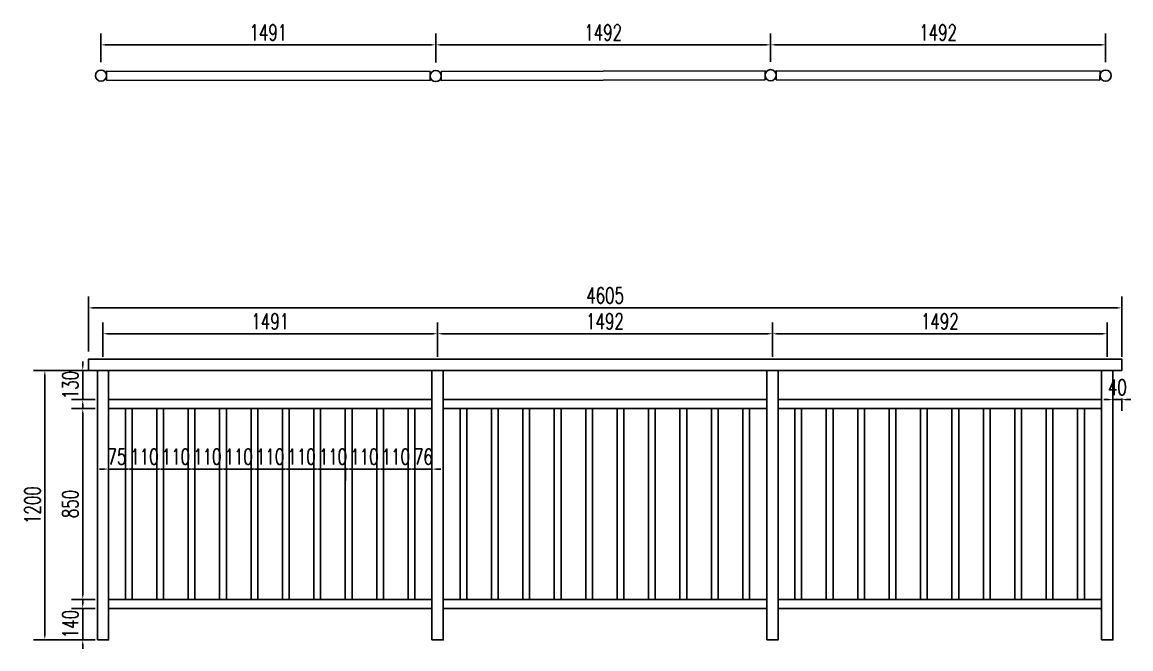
# Model space of a CAD drawing. Header units: millimetres. Extents: x -2430464 to 225692, y -180 to 1805330.
# Drawn here: x -1453064 to -1448124, y 608733 to 611525 of the extents above; entities that cross this region are included whole.
import ezdxf

# ---------------------------------------------------------------- set-up
doc = ezdxf.new("R2010")
doc.units = ezdxf.units.MM
doc.header["$LTSCALE"] = 1000
doc.layers.get('0').update_dxf_attribs({"linetype": 'CONTINUOUS'})
doc.layers.get('DEFPOINTS').update_dxf_attribs({"linetype": 'CONTINUOUS'})
for name, color, linetype in [('W-PLASTIC_RAILINGS塑木栏杆', 6, 'CONTINUOUS'), ('W-WOOD_FLOOR木地板', 30, 'CONTINUOUS'), ('景-通用-文字', 7, 'CONTINUOUS')]:
    doc.layers.add(name, color=color, linetype=linetype)
doc.styles.add('STANDARD_T3', font='simplex.shx', dxfattribs={"width": 0.7, "bigfont": 'gbcbig.shx'})
doc.dimstyles.new('W&&20', dxfattribs={"dimtxt": 70, "dimasz": 20, "dimexe": 50, "dimexo": 60, "dimgap": 20, "dimtad": 1, "dimdec": 0, "dimzin": 0, "dimdsep": 46, "dimtxsty": 'STANDARD_T3', "dimcen": 0.09, "dimclrd": 1, "dimclre": 1, "dimclrt": 7, "dimazin": 2, "dimtfac": 1, "dimtdec": 0, "dimtix": 1, "dimtmove": 2, "dimatfit": 3, "dimfxl": 0, "dimtolj": 1, "dimtzin": 0, "dimarcsym": 0})

# ---------------------------------------------------------------- blocks, each defined once
blk = doc.blocks.new('*D1556')
at = {"layer": 'DEFPOINTS', "color": 0, "transparency": 16777216}
for p in [(-1452768.9, 609973.4), (-1452962.9, 608773.4), (-1452728.9, 608773.4)]:
    blk.add_point(p, dxfattribs=at)
at = {"layer": 'W-WOOD_FLOOR木地板', "color": 1, "lineweight": -2, "transparency": 16777216}
for p, q in [((-1452828.9, 609973.4), (-1453012.9, 609973.4)), ((-1452962.9, 609953.4), (-1452962.9, 608793.4)), ((-1452788.9, 608773.4), (-1453012.9, 608773.4))]:
    blk.add_line(p, q, dxfattribs=at)
at = {"layer": 'W-WOOD_FLOOR木地板', "color": 1, "transparency": 16777216}
for points in [[(-1452966.3, 609953.4), (-1452959.6, 609953.4), (-1452962.9, 609973.4)], [(-1452966.3, 608793.4), (-1452959.6, 608793.4), (-1452962.9, 608773.4)]]:
    blk.add_solid(points, dxfattribs=at)
at = {"layer": 'W-WOOD_FLOOR木地板', "color": 7, "transparency": 16777216, "insert": (-1453017.9, 609373.4), "char_height": 70, "attachment_point": 5, "rotation": 90, "style": 'STANDARD_T3'}
blk.add_mtext('\\A1;1200', dxfattribs=at)
blk = doc.blocks.new('*D1543')
at = {"layer": 'DEFPOINTS', "color": 0, "transparency": 16777216}
for p in [(-1452678.9, 609803.4), (-1452793.9, 608953.4), (-1452678.9, 608953.4)]:
    blk.add_point(p, dxfattribs=at)
at = {"layer": 'W-WOOD_FLOOR木地板', "color": 1, "lineweight": -2, "transparency": 16777216}
for p, q in [((-1452738.9, 609803.4), (-1452843.9, 609803.4)), ((-1452793.9, 609783.4), (-1452793.9, 608973.4)), ((-1452738.9, 608953.4), (-1452843.9, 608953.4))]:
    blk.add_line(p, q, dxfattribs=at)
at = {"layer": 'W-WOOD_FLOOR木地板', "color": 1, "transparency": 16777216}
for points in [[(-1452797.3, 609783.4), (-1452790.6, 609783.4), (-1452793.9, 609803.4)], [(-1452797.3, 608973.4), (-1452790.6, 608973.4), (-1452793.9, 608953.4)]]:
    blk.add_solid(points, dxfattribs=at)
at = {"layer": 'W-WOOD_FLOOR木地板', "color": 7, "transparency": 16777216, "insert": (-1452848.9, 609378.4), "char_height": 70, "attachment_point": 5, "rotation": 90, "style": 'STANDARD_T3'}
blk.add_mtext('\\A1;850', dxfattribs=at)
blk = doc.blocks.new('*D1544')
at = {"layer": 'DEFPOINTS', "color": 0, "transparency": 16777216}
for p in [(-1452793.9, 609973.4), (-1452678.9, 609973.4), (-1452678.9, 609843.4)]:
    blk.add_point(p, dxfattribs=at)
at = {"layer": 'W-WOOD_FLOOR木地板', "color": 1, "lineweight": -2, "transparency": 16777216}
for p, q in [((-1452793.9, 609993.4), (-1452793.9, 610013.4)), ((-1452738.9, 609973.4), (-1452843.9, 609973.4)), ((-1452793.9, 609843.4), (-1452793.9, 609973.4)), ((-1452738.9, 609843.4), (-1452843.9, 609843.4)), ((-1452793.9, 609823.4), (-1452793.9, 609803.4))]:
    blk.add_line(p, q, dxfattribs=at)
at = {"layer": 'W-WOOD_FLOOR木地板', "color": 1, "transparency": 16777216}
for points in [[(-1452797.3, 609993.4), (-1452790.6, 609993.4), (-1452793.9, 609973.4)], [(-1452797.3, 609823.4), (-1452790.6, 609823.4), (-1452793.9, 609843.4)]]:
    blk.add_solid(points, dxfattribs=at)
at = {"layer": 'W-WOOD_FLOOR木地板', "color": 7, "transparency": 16777216, "insert": (-1452848.9, 609908.4), "char_height": 70, "attachment_point": 5, "rotation": 90, "style": 'STANDARD_T3'}
blk.add_mtext('\\A1;130', dxfattribs=at)
blk = doc.blocks.new('*D1557')
at = {"layer": 'DEFPOINTS', "color": 0, "transparency": 16777216}
for p in [(-1452678.9, 608913.4), (-1452793.9, 608773.4), (-1452678.9, 608773.4)]:
    blk.add_point(p, dxfattribs=at)
at = {"layer": 'W-WOOD_FLOOR木地板', "color": 1, "lineweight": -2, "transparency": 16777216}
for p, q in [((-1452793.9, 608933.4), (-1452793.9, 608953.4)), ((-1452738.9, 608913.4), (-1452843.9, 608913.4)), ((-1452793.9, 608913.4), (-1452793.9, 608773.4)), ((-1452738.9, 608773.4), (-1452843.9, 608773.4)), ((-1452793.9, 608753.4), (-1452793.9, 608733.4))]:
    blk.add_line(p, q, dxfattribs=at)
at = {"layer": 'W-WOOD_FLOOR木地板', "color": 1, "transparency": 16777216}
for points in [[(-1452797.2, 608933.4), (-1452790.5, 608933.4), (-1452793.9, 608913.4)], [(-1452797.2, 608753.4), (-1452790.5, 608753.4), (-1452793.9, 608773.4)]]:
    blk.add_solid(points, dxfattribs=at)
at = {"layer": 'W-WOOD_FLOOR木地板', "color": 7, "transparency": 16777216, "insert": (-1452848.9, 608843.4), "char_height": 70, "attachment_point": 5, "rotation": 90, "style": 'STANDARD_T3'}
blk.add_mtext('\\A1;140', dxfattribs=at)
blk = doc.blocks.new('*D1558')
at = {"layer": 'DEFPOINTS', "color": 0, "transparency": 16777216}
for p in [(-1451212.9, 610136.9), (-1452703.9, 609973.4), (-1451212.9, 609973.4)]:
    blk.add_point(p, dxfattribs=at)
at = {"layer": 'W-WOOD_FLOOR木地板', "color": 1, "lineweight": -2, "transparency": 16777216}
for p, q in [((-1452703.9, 610033.4), (-1452703.9, 610186.9)), ((-1451212.9, 610033.4), (-1451212.9, 610186.9)), ((-1452683.9, 610136.9), (-1451232.9, 610136.9))]:
    blk.add_line(p, q, dxfattribs=at)
at = {"layer": 'W-WOOD_FLOOR木地板', "color": 1, "transparency": 16777216}
for points in [[(-1452683.9, 610140.2), (-1452683.9, 610133.6), (-1452703.9, 610136.9)], [(-1451232.9, 610140.2), (-1451232.9, 610133.6), (-1451212.9, 610136.9)]]:
    blk.add_solid(points, dxfattribs=at)
at = {"layer": 'W-WOOD_FLOOR木地板', "color": 7, "transparency": 16777216, "insert": (-1451958.4, 610191.9), "char_height": 70, "attachment_point": 5, "style": 'STANDARD_T3'}
blk.add_mtext('\\A1;1491', dxfattribs=at)
blk = doc.blocks.new('*D1559')
at = {"layer": 'DEFPOINTS', "color": 0, "transparency": 16777216}
for p in [(-1449720.9, 610136.9), (-1451212.9, 609973.4), (-1449720.9, 609973.4)]:
    blk.add_point(p, dxfattribs=at)
at = {"layer": 'W-WOOD_FLOOR木地板', "color": 1, "lineweight": -2, "transparency": 16777216}
for p, q in [((-1451212.9, 610033.4), (-1451212.9, 610186.9)), ((-1449720.9, 610033.4), (-1449720.9, 610186.9)), ((-1451192.9, 610136.9), (-1449740.9, 610136.9))]:
    blk.add_line(p, q, dxfattribs=at)
at = {"layer": 'W-WOOD_FLOOR木地板', "color": 1, "transparency": 16777216}
for points in [[(-1451192.9, 610140.2), (-1451192.9, 610133.6), (-1451212.9, 610136.9)], [(-1449740.9, 610140.2), (-1449740.9, 610133.6), (-1449720.9, 610136.9)]]:
    blk.add_solid(points, dxfattribs=at)
at = {"layer": 'W-WOOD_FLOOR木地板', "color": 7, "transparency": 16777216, "insert": (-1450466.9, 610191.9), "char_height": 70, "attachment_point": 5, "style": 'STANDARD_T3'}
blk.add_mtext('\\A1;1492', dxfattribs=at)
blk = doc.blocks.new('*D1560')
at = {"layer": 'DEFPOINTS', "color": 0, "transparency": 16777216}
for p in [(-1448228.9, 610136.9), (-1449720.9, 609973.4), (-1448228.9, 609973.4)]:
    blk.add_point(p, dxfattribs=at)
at = {"layer": 'W-WOOD_FLOOR木地板', "color": 1, "lineweight": -2, "transparency": 16777216}
for p, q in [((-1449720.9, 610033.4), (-1449720.9, 610186.9)), ((-1448228.9, 610033.4), (-1448228.9, 610186.9)), ((-1449700.9, 610136.9), (-1448248.9, 610136.9))]:
    blk.add_line(p, q, dxfattribs=at)
at = {"layer": 'W-WOOD_FLOOR木地板', "color": 1, "transparency": 16777216}
for points in [[(-1449700.9, 610140.2), (-1449700.9, 610133.6), (-1449720.9, 610136.9)], [(-1448248.9, 610140.2), (-1448248.9, 610133.6), (-1448228.9, 610136.9)]]:
    blk.add_solid(points, dxfattribs=at)
at = {"layer": 'W-WOOD_FLOOR木地板', "color": 7, "transparency": 16777216, "insert": (-1448974.9, 610191.9), "char_height": 70, "attachment_point": 5, "style": 'STANDARD_T3'}
blk.add_mtext('\\A1;1492', dxfattribs=at)
blk = doc.blocks.new('*U1539')
at = {"layer": 'W-PLASTIC_RAILINGS塑木栏杆'}
blk.add_lwpolyline([(-15, -420), (15, -420), (15, 430), (-15, 430)], close=True, dxfattribs=at)
blk = doc.blocks.new('*U1540')
at = {"layer": 'W-PLASTIC_RAILINGS塑木栏杆', "color": 0, "linetype": 'ByBlock', "lineweight": -2, "transparency": 16777216}
for p in [(0, 0), (140, 0), (280, 0), (420, 0), (560, 0), (700, 0), (840, 0), (980, 0), (1120, 0), (1260, 0)]:
    blk.add_blockref('*U1539', p, dxfattribs=at)
blk = doc.blocks.new('*D1545')
at = {"layer": 'DEFPOINTS', "color": 0, "transparency": 16777216}
for p in [(-1452678.9, 609610.9), (-1452603.9, 609610.9), (-1452603.9, 609533.9)]:
    blk.add_point(p, dxfattribs=at)
at = {"layer": 'W-WOOD_FLOOR木地板', "color": 1, "lineweight": -2, "transparency": 16777216}
for p, q in [((-1452678.9, 609550.9), (-1452678.9, 609483.9)), ((-1452603.9, 609550.9), (-1452603.9, 609483.9)), ((-1452698.9, 609533.9), (-1452718.9, 609533.9)), ((-1452678.9, 609533.9), (-1452603.9, 609533.9)), ((-1452583.9, 609533.9), (-1452563.9, 609533.9))]:
    blk.add_line(p, q, dxfattribs=at)
at = {"layer": 'W-WOOD_FLOOR木地板', "color": 1, "transparency": 16777216}
for points in [[(-1452698.9, 609537.2), (-1452698.9, 609530.6), (-1452678.9, 609533.9)], [(-1452583.9, 609537.2), (-1452583.9, 609530.6), (-1452603.9, 609533.9)]]:
    blk.add_solid(points, dxfattribs=at)
at = {"layer": 'W-WOOD_FLOOR木地板', "color": 7, "transparency": 16777216, "insert": (-1452641.4, 609588.9), "char_height": 70, "attachment_point": 5, "style": 'STANDARD_T3'}
blk.add_mtext('\\A1;75', dxfattribs=at)
blk = doc.blocks.new('*D1546')
at = {"layer": 'DEFPOINTS', "color": 0, "transparency": 16777216}
for p in [(-1451733.9, 609657.8), (-1451623.9, 609657.8), (-1451623.9, 609533.9)]:
    blk.add_point(p, dxfattribs=at)
at = {"layer": '景-通用-文字', "color": 1, "lineweight": -2, "transparency": 16777216}
for p, q in [((-1451733.9, 609538.9), (-1451733.9, 609483.9)), ((-1451623.9, 609538.9), (-1451623.9, 609483.9)), ((-1451753.9, 609533.9), (-1451773.9, 609533.9)), ((-1451733.9, 609533.9), (-1451623.9, 609533.9)), ((-1451603.9, 609533.9), (-1451583.9, 609533.9))]:
    blk.add_line(p, q, dxfattribs=at)
at = {"layer": '景-通用-文字', "color": 1, "transparency": 16777216}
for points in [[(-1451753.9, 609537.2), (-1451753.9, 609530.6), (-1451733.9, 609533.9)], [(-1451603.9, 609537.2), (-1451603.9, 609530.6), (-1451623.9, 609533.9)]]:
    blk.add_solid(points, dxfattribs=at)
at = {"layer": '景-通用-文字', "color": 7, "transparency": 16777216, "insert": (-1451678.9, 609588.9), "char_height": 70, "attachment_point": 5, "style": 'STANDARD_T3'}
blk.add_mtext('\\A1;110', dxfattribs=at)
blk = doc.blocks.new('*D1547')
at = {"layer": 'DEFPOINTS', "color": 0, "transparency": 16777216}
for p in [(-1451453.9, 609657.8), (-1451343.9, 609657.8), (-1451343.9, 609533.9)]:
    blk.add_point(p, dxfattribs=at)
at = {"layer": '景-通用-文字', "color": 1, "lineweight": -2, "transparency": 16777216}
for p, q in [((-1451453.9, 609538.9), (-1451453.9, 609483.9)), ((-1451343.9, 609538.9), (-1451343.9, 609483.9)), ((-1451473.9, 609533.9), (-1451493.9, 609533.9)), ((-1451453.9, 609533.9), (-1451343.9, 609533.9)), ((-1451323.9, 609533.9), (-1451303.9, 609533.9))]:
    blk.add_line(p, q, dxfattribs=at)
at = {"layer": '景-通用-文字', "color": 1, "transparency": 16777216}
for points in [[(-1451473.9, 609537.2), (-1451473.9, 609530.6), (-1451453.9, 609533.9)], [(-1451323.9, 609537.2), (-1451323.9, 609530.6), (-1451343.9, 609533.9)]]:
    blk.add_solid(points, dxfattribs=at)
at = {"layer": '景-通用-文字', "color": 7, "transparency": 16777216, "insert": (-1451398.9, 609588.9), "char_height": 70, "attachment_point": 5, "style": 'STANDARD_T3'}
blk.add_mtext('\\A1;110', dxfattribs=at)
blk = doc.blocks.new('*D1548')
at = {"layer": 'DEFPOINTS', "color": 0, "transparency": 16777216}
for p in [(-1451313.9, 609657.8), (-1451237.9, 609657.8), (-1451237.9, 609533.9)]:
    blk.add_point(p, dxfattribs=at)
at = {"layer": '景-通用-文字', "color": 1, "lineweight": -2, "transparency": 16777216}
for p, q in [((-1451313.9, 609538.9), (-1451313.9, 609483.9)), ((-1451237.9, 609538.9), (-1451237.9, 609483.9)), ((-1451333.9, 609533.9), (-1451353.9, 609533.9)), ((-1451313.9, 609533.9), (-1451237.9, 609533.9)), ((-1451217.9, 609533.9), (-1451197.9, 609533.9))]:
    blk.add_line(p, q, dxfattribs=at)
at = {"layer": '景-通用-文字', "color": 1, "transparency": 16777216}
for points in [[(-1451333.9, 609537.2), (-1451333.9, 609530.6), (-1451313.9, 609533.9)], [(-1451217.9, 609537.2), (-1451217.9, 609530.6), (-1451237.9, 609533.9)]]:
    blk.add_solid(points, dxfattribs=at)
at = {"layer": '景-通用-文字', "color": 7, "transparency": 16777216, "insert": (-1451275.9, 609588.9), "char_height": 70, "attachment_point": 5, "style": 'STANDARD_T3'}
blk.add_mtext('\\A1;76', dxfattribs=at)
blk = doc.blocks.new('*D1549')
at = {"layer": 'DEFPOINTS', "color": 0, "transparency": 16777216}
for p in [(-1451593.9, 609657.8), (-1451483.9, 609657.8), (-1451483.9, 609533.9)]:
    blk.add_point(p, dxfattribs=at)
at = {"layer": '景-通用-文字', "color": 1, "lineweight": -2, "transparency": 16777216}
for p, q in [((-1451593.9, 609538.9), (-1451593.9, 609483.9)), ((-1451483.9, 609538.9), (-1451483.9, 609483.9)), ((-1451613.9, 609533.9), (-1451633.9, 609533.9)), ((-1451593.9, 609533.9), (-1451483.9, 609533.9)), ((-1451463.9, 609533.9), (-1451443.9, 609533.9))]:
    blk.add_line(p, q, dxfattribs=at)
at = {"layer": '景-通用-文字', "color": 1, "transparency": 16777216}
for points in [[(-1451613.9, 609537.2), (-1451613.9, 609530.6), (-1451593.9, 609533.9)], [(-1451463.9, 609537.2), (-1451463.9, 609530.6), (-1451483.9, 609533.9)]]:
    blk.add_solid(points, dxfattribs=at)
at = {"layer": '景-通用-文字', "color": 7, "transparency": 16777216, "insert": (-1451538.9, 609588.9), "char_height": 70, "attachment_point": 5, "style": 'STANDARD_T3'}
blk.add_mtext('\\A1;110', dxfattribs=at)
blk = doc.blocks.new('*D1550')
at = {"layer": 'DEFPOINTS', "color": 0, "transparency": 16777216}
for p in [(-1451873.9, 609657.8), (-1451763.9, 609657.8), (-1451763.9, 609533.9)]:
    blk.add_point(p, dxfattribs=at)
at = {"layer": '景-通用-文字', "color": 1, "lineweight": -2, "transparency": 16777216}
for p, q in [((-1451873.9, 609538.9), (-1451873.9, 609483.9)), ((-1451763.9, 609538.9), (-1451763.9, 609483.9)), ((-1451893.9, 609533.9), (-1451913.9, 609533.9)), ((-1451873.9, 609533.9), (-1451763.9, 609533.9)), ((-1451743.9, 609533.9), (-1451723.9, 609533.9))]:
    blk.add_line(p, q, dxfattribs=at)
at = {"layer": '景-通用-文字', "color": 1, "transparency": 16777216}
for points in [[(-1451893.9, 609537.2), (-1451893.9, 609530.6), (-1451873.9, 609533.9)], [(-1451743.9, 609537.2), (-1451743.9, 609530.6), (-1451763.9, 609533.9)]]:
    blk.add_solid(points, dxfattribs=at)
at = {"layer": '景-通用-文字', "color": 7, "transparency": 16777216, "insert": (-1451818.9, 609588.9), "char_height": 70, "attachment_point": 5, "style": 'STANDARD_T3'}
blk.add_mtext('\\A1;110', dxfattribs=at)
blk = doc.blocks.new('*D1551')
at = {"layer": 'DEFPOINTS', "color": 0, "transparency": 16777216}
for p in [(-1452013.9, 609657.8), (-1451903.9, 609657.8), (-1451903.9, 609533.9)]:
    blk.add_point(p, dxfattribs=at)
at = {"layer": '景-通用-文字', "color": 1, "lineweight": -2, "transparency": 16777216}
for p, q in [((-1452013.9, 609538.9), (-1452013.9, 609483.9)), ((-1451903.9, 609538.9), (-1451903.9, 609483.9)), ((-1452033.9, 609533.9), (-1452053.9, 609533.9)), ((-1452013.9, 609533.9), (-1451903.9, 609533.9)), ((-1451883.9, 609533.9), (-1451863.9, 609533.9))]:
    blk.add_line(p, q, dxfattribs=at)
at = {"layer": '景-通用-文字', "color": 1, "transparency": 16777216}
for points in [[(-1452033.9, 609537.2), (-1452033.9, 609530.6), (-1452013.9, 609533.9)], [(-1451883.9, 609537.2), (-1451883.9, 609530.6), (-1451903.9, 609533.9)]]:
    blk.add_solid(points, dxfattribs=at)
at = {"layer": '景-通用-文字', "color": 7, "transparency": 16777216, "insert": (-1451958.9, 609588.9), "char_height": 70, "attachment_point": 5, "style": 'STANDARD_T3'}
blk.add_mtext('\\A1;110', dxfattribs=at)
blk = doc.blocks.new('*D1552')
at = {"layer": 'DEFPOINTS', "color": 0, "transparency": 16777216}
for p in [(-1452153.9, 609657.8), (-1452043.9, 609657.8), (-1452043.9, 609533.9)]:
    blk.add_point(p, dxfattribs=at)
at = {"layer": '景-通用-文字', "color": 1, "lineweight": -2, "transparency": 16777216}
for p, q in [((-1452153.9, 609538.9), (-1452153.9, 609483.9)), ((-1452043.9, 609538.9), (-1452043.9, 609483.9)), ((-1452173.9, 609533.9), (-1452193.9, 609533.9)), ((-1452153.9, 609533.9), (-1452043.9, 609533.9)), ((-1452023.9, 609533.9), (-1452003.9, 609533.9))]:
    blk.add_line(p, q, dxfattribs=at)
at = {"layer": '景-通用-文字', "color": 1, "transparency": 16777216}
for points in [[(-1452173.9, 609537.2), (-1452173.9, 609530.6), (-1452153.9, 609533.9)], [(-1452023.9, 609537.2), (-1452023.9, 609530.6), (-1452043.9, 609533.9)]]:
    blk.add_solid(points, dxfattribs=at)
at = {"layer": '景-通用-文字', "color": 7, "transparency": 16777216, "insert": (-1452098.9, 609588.9), "char_height": 70, "attachment_point": 5, "style": 'STANDARD_T3'}
blk.add_mtext('\\A1;110', dxfattribs=at)
blk = doc.blocks.new('*D1553')
at = {"layer": 'DEFPOINTS', "color": 0, "transparency": 16777216}
for p in [(-1452293.9, 609657.8), (-1452183.9, 609657.8), (-1452183.9, 609533.9)]:
    blk.add_point(p, dxfattribs=at)
at = {"layer": '景-通用-文字', "color": 1, "lineweight": -2, "transparency": 16777216}
for p, q in [((-1452293.9, 609538.9), (-1452293.9, 609483.9)), ((-1452183.9, 609538.9), (-1452183.9, 609483.9)), ((-1452313.9, 609533.9), (-1452333.9, 609533.9)), ((-1452293.9, 609533.9), (-1452183.9, 609533.9)), ((-1452163.9, 609533.9), (-1452143.9, 609533.9))]:
    blk.add_line(p, q, dxfattribs=at)
at = {"layer": '景-通用-文字', "color": 1, "transparency": 16777216}
for points in [[(-1452313.9, 609537.2), (-1452313.9, 609530.6), (-1452293.9, 609533.9)], [(-1452163.9, 609537.2), (-1452163.9, 609530.6), (-1452183.9, 609533.9)]]:
    blk.add_solid(points, dxfattribs=at)
at = {"layer": '景-通用-文字', "color": 7, "transparency": 16777216, "insert": (-1452238.9, 609588.9), "char_height": 70, "attachment_point": 5, "style": 'STANDARD_T3'}
blk.add_mtext('\\A1;110', dxfattribs=at)
blk = doc.blocks.new('*D1554')
at = {"layer": 'DEFPOINTS', "color": 0, "transparency": 16777216}
for p in [(-1452433.9, 609657.8), (-1452323.9, 609657.8), (-1452323.9, 609533.9)]:
    blk.add_point(p, dxfattribs=at)
at = {"layer": '景-通用-文字', "color": 1, "lineweight": -2, "transparency": 16777216}
for p, q in [((-1452433.9, 609538.9), (-1452433.9, 609483.9)), ((-1452323.9, 609538.9), (-1452323.9, 609483.9)), ((-1452453.9, 609533.9), (-1452473.9, 609533.9)), ((-1452433.9, 609533.9), (-1452323.9, 609533.9)), ((-1452303.9, 609533.9), (-1452283.9, 609533.9))]:
    blk.add_line(p, q, dxfattribs=at)
at = {"layer": '景-通用-文字', "color": 1, "transparency": 16777216}
for points in [[(-1452453.9, 609537.2), (-1452453.9, 609530.6), (-1452433.9, 609533.9)], [(-1452303.9, 609537.2), (-1452303.9, 609530.6), (-1452323.9, 609533.9)]]:
    blk.add_solid(points, dxfattribs=at)
at = {"layer": '景-通用-文字', "color": 7, "transparency": 16777216, "insert": (-1452378.9, 609588.9), "char_height": 70, "attachment_point": 5, "style": 'STANDARD_T3'}
blk.add_mtext('\\A1;110', dxfattribs=at)
blk = doc.blocks.new('*D1555')
at = {"layer": 'DEFPOINTS', "color": 0, "transparency": 16777216}
for p in [(-1452573.9, 609657.8), (-1452463.9, 609657.8), (-1452463.9, 609533.9)]:
    blk.add_point(p, dxfattribs=at)
at = {"layer": '景-通用-文字', "color": 1, "lineweight": -2, "transparency": 16777216}
for p, q in [((-1452573.9, 609538.9), (-1452573.9, 609483.9)), ((-1452463.9, 609538.9), (-1452463.9, 609483.9)), ((-1452593.9, 609533.9), (-1452613.9, 609533.9)), ((-1452573.9, 609533.9), (-1452463.9, 609533.9)), ((-1452443.9, 609533.9), (-1452423.9, 609533.9))]:
    blk.add_line(p, q, dxfattribs=at)
at = {"layer": '景-通用-文字', "color": 1, "transparency": 16777216}
for points in [[(-1452593.9, 609537.2), (-1452593.9, 609530.6), (-1452573.9, 609533.9)], [(-1452443.9, 609537.2), (-1452443.9, 609530.6), (-1452463.9, 609533.9)]]:
    blk.add_solid(points, dxfattribs=at)
at = {"layer": '景-通用-文字', "color": 7, "transparency": 16777216, "insert": (-1452518.9, 609588.9), "char_height": 70, "attachment_point": 5, "style": 'STANDARD_T3'}
blk.add_mtext('\\A1;110', dxfattribs=at)
blk = doc.blocks.new('*U1541')
at = {"layer": 'W-PLASTIC_RAILINGS塑木栏杆'}
blk.add_lwpolyline([(-15, -420), (15, -420), (15, 430), (-15, 430)], close=True, dxfattribs=at)
blk = doc.blocks.new('*U1542')
at = {"layer": 'W-PLASTIC_RAILINGS塑木栏杆', "color": 0, "linetype": 'ByBlock', "lineweight": -2, "transparency": 16777216}
for p in [(0, 0), (140, 0), (280, 0), (420, 0), (560, 0), (700, 0), (840, 0), (980, 0), (1120, 0), (1260, 0)]:
    blk.add_blockref('*U1541', p, dxfattribs=at)
blk = doc.blocks.new('*U1537')
at = {"layer": 'W-PLASTIC_RAILINGS塑木栏杆'}
blk.add_lwpolyline([(-15, -420), (15, -420), (15, 430), (-15, 430)], close=True, dxfattribs=at)
blk = doc.blocks.new('*U1538')
at = {"layer": 'W-PLASTIC_RAILINGS塑木栏杆', "color": 0, "linetype": 'ByBlock', "lineweight": -2, "transparency": 16777216}
for p in [(0, 0), (140, 0), (280, 0), (420, 0), (560, 0), (700, 0), (840, 0), (980, 0), (1120, 0), (1260, 0)]:
    blk.add_blockref('*U1537', p, dxfattribs=at)
blk = doc.blocks.new('*D2160')
at = {"color": 1, "lineweight": -2, "transparency": 16777216}
for p, q in [((-1448223.9, 609843.4), (-1448243.9, 609843.4)), ((-1448203.9, 609848.4), (-1448203.9, 609793.4)), ((-1448203.9, 609843.4), (-1448163.9, 609843.4)), ((-1448163.9, 609848.4), (-1448163.9, 609793.4)), ((-1448143.9, 609843.4), (-1448123.9, 609843.4))]:
    blk.add_line(p, q, dxfattribs=at)
at = {"color": 1, "transparency": 16777216}
for points in [[(-1448223.9, 609846.7), (-1448223.9, 609840.1), (-1448203.9, 609843.4)], [(-1448143.9, 609846.7), (-1448143.9, 609840.1), (-1448163.9, 609843.4)]]:
    blk.add_solid(points, dxfattribs=at)
at = {"layer": 'DEFPOINTS', "color": 0, "transparency": 16777216}
for p in [(-1448203.9, 609973.4), (-1448163.9, 609973.4), (-1448163.9, 609843.4)]:
    blk.add_point(p, dxfattribs=at)
at = {"color": 7, "transparency": 16777216, "insert": (-1448183.9, 609898.4), "char_height": 70, "attachment_point": 5, "style": 'STANDARD_T3'}
blk.add_mtext('\\A1;40', dxfattribs=at)
blk = doc.blocks.new('*D2163')
at = {"layer": 'DEFPOINTS', "color": 0, "transparency": 16777216}
for p in [(-1448163.9, 610252.2), (-1452768.9, 609998.4), (-1448163.9, 609973.4)]:
    blk.add_point(p, dxfattribs=at)
at = {"layer": 'W-WOOD_FLOOR木地板', "color": 1, "lineweight": -2, "transparency": 16777216}
for p, q in [((-1452768.9, 610058.4), (-1452768.9, 610302.2)), ((-1448163.9, 610033.4), (-1448163.9, 610302.2)), ((-1452748.9, 610252.2), (-1448183.9, 610252.2))]:
    blk.add_line(p, q, dxfattribs=at)
at = {"layer": 'W-WOOD_FLOOR木地板', "color": 1, "transparency": 16777216}
for points in [[(-1452748.9, 610255.5), (-1452748.9, 610248.8), (-1452768.9, 610252.2)], [(-1448183.9, 610255.5), (-1448183.9, 610248.8), (-1448163.9, 610252.2)]]:
    blk.add_solid(points, dxfattribs=at)
at = {"layer": 'W-WOOD_FLOOR木地板', "color": 7, "transparency": 16777216, "insert": (-1450466.4, 610307.2), "char_height": 70, "attachment_point": 5, "style": 'STANDARD_T3'}
blk.add_mtext('\\A1;4605', dxfattribs=at)
blk = doc.blocks.new('*D2323')
at = {"color": 1, "lineweight": -2, "transparency": 16777216}
for p, q in [((-1452712.7, 611346.7), (-1452712.7, 611473.8)), ((-1451221.2, 611344.8), (-1451221.2, 611473.8)), ((-1452692.7, 611423.8), (-1451241.2, 611423.8))]:
    blk.add_line(p, q, dxfattribs=at)
at = {"color": 1, "transparency": 16777216}
for points in [[(-1452692.7, 611427.1), (-1452692.7, 611420.5), (-1452712.7, 611423.8)], [(-1451241.2, 611427.1), (-1451241.2, 611420.5), (-1451221.2, 611423.8)]]:
    blk.add_solid(points, dxfattribs=at)
at = {"layer": 'DEFPOINTS', "color": 0, "transparency": 16777216}
for p in [(-1451221.2, 611423.8), (-1452712.7, 611286.7), (-1451221.2, 611284.8)]:
    blk.add_point(p, dxfattribs=at)
at = {"color": 7, "transparency": 16777216, "insert": (-1451967, 611478.8), "char_height": 70, "attachment_point": 5, "style": 'STANDARD_T3'}
blk.add_mtext('\\A1;1491', dxfattribs=at)
blk = doc.blocks.new('*D2324')
at = {"color": 1, "lineweight": -2, "transparency": 16777216}
for p, q in [((-1451221.2, 611344.8), (-1451221.2, 611473.8)), ((-1449728.8, 611348.6), (-1449728.8, 611473.8)), ((-1451201.2, 611423.8), (-1449748.8, 611423.8))]:
    blk.add_line(p, q, dxfattribs=at)
at = {"color": 1, "transparency": 16777216}
for points in [[(-1451201.2, 611427.1), (-1451201.2, 611420.5), (-1451221.2, 611423.8)], [(-1449748.8, 611427.1), (-1449748.8, 611420.5), (-1449728.8, 611423.8)]]:
    blk.add_solid(points, dxfattribs=at)
at = {"layer": 'DEFPOINTS', "color": 0, "transparency": 16777216}
for p in [(-1449728.8, 611423.8), (-1451221.2, 611284.8), (-1449728.8, 611288.6)]:
    blk.add_point(p, dxfattribs=at)
at = {"color": 7, "transparency": 16777216, "insert": (-1450475, 611478.8), "char_height": 70, "attachment_point": 5, "style": 'STANDARD_T3'}
blk.add_mtext('\\A1;1492', dxfattribs=at)
blk = doc.blocks.new('*D2325')
at = {"color": 1, "lineweight": -2, "transparency": 16777216}
for p, q in [((-1449728.8, 611348.6), (-1449728.8, 611473.8)), ((-1448236.3, 611346.7), (-1448236.3, 611473.8)), ((-1449708.8, 611423.8), (-1448256.3, 611423.8))]:
    blk.add_line(p, q, dxfattribs=at)
at = {"color": 1, "transparency": 16777216}
for points in [[(-1449708.8, 611427.1), (-1449708.8, 611420.5), (-1449728.8, 611423.8)], [(-1448256.3, 611427.1), (-1448256.3, 611420.5), (-1448236.3, 611423.8)]]:
    blk.add_solid(points, dxfattribs=at)
at = {"layer": 'DEFPOINTS', "color": 0, "transparency": 16777216}
for p in [(-1448236.3, 611423.8), (-1449728.8, 611288.6), (-1448236.3, 611286.7)]:
    blk.add_point(p, dxfattribs=at)
at = {"color": 7, "transparency": 16777216, "insert": (-1448982.5, 611478.8), "char_height": 70, "attachment_point": 5, "style": 'STANDARD_T3'}
blk.add_mtext('\\A1;1492', dxfattribs=at)

msp = doc.modelspace()

# ---------------------------------------------------------------- linework, layer by layer
at = {"layer": 'W-PLASTIC_RAILINGS塑木栏杆'}
for points in [[(-1452687.74, 611266.65), (-1451246.24, 611264.81), (-1451246.19, 611304.81), (-1452687.68, 611306.65)], [(-1449753.79, 611268.61), (-1451196.24, 611264.75), (-1451196.19, 611304.75), (-1449753.74, 611308.61)], [(-1448261.29, 611266.71), (-1449703.79, 611268.54), (-1449703.74, 611308.54), (-1448261.24, 611306.71)], [(-1452768.92, 609973.41), (-1448163.92, 609973.41), (-1448163.92, 610023.41), (-1452768.92, 610023.41)], [(-1452728.92, 608773.41), (-1452678.92, 608773.41), (-1452678.92, 609973.41), (-1452728.92, 609973.41)], [(-1451237.92, 608773.41), (-1451187.92, 608773.41), (-1451187.92, 609973.41), (-1451237.92, 609973.41)], [(-1449745.92, 608773.41), (-1449695.92, 608773.41), (-1449695.92, 609973.41), (-1449745.92, 609973.41)], [(-1448253.92, 608773.41), (-1448203.92, 608773.41), (-1448203.92, 609973.41), (-1448253.92, 609973.41)], [(-1452678.92, 609803.41), (-1451237.92, 609803.41), (-1451237.92, 609843.41), (-1452678.92, 609843.41)], [(-1449745.92, 609803.41), (-1451187.92, 609803.41), (-1451187.92, 609843.41), (-1449745.92, 609843.41)], [(-1448253.92, 609803.41), (-1449695.92, 609803.41), (-1449695.92, 609843.41), (-1448253.92, 609843.41)], [(-1452678.92, 608953.41), (-1451237.92, 608953.41), (-1451237.92, 608913.41), (-1452678.92, 608913.41)], [(-1449745.92, 608953.41), (-1451187.92, 608953.41), (-1451187.92, 608913.41), (-1449745.92, 608913.41)], [(-1448253.92, 608953.41), (-1449695.92, 608953.41), (-1449695.92, 608913.41), (-1448253.92, 608913.41)]]:
    msp.add_lwpolyline(points, close=True, dxfattribs=at)
for centre in [(-1452712.71, 611286.68), (-1451221.21, 611284.78), (-1449728.76, 611288.57), (-1448236.26, 611286.68)]:
    msp.add_circle(centre, 25, dxfattribs=at)

# ---------------------------------------------------------------- block references
for name, p in [('*U1540', (-1452588.92, 609373.41)), ('*U1542', (-1451097.92, 609373.41)), ('*U1538', (-1449605.92, 609373.41))]:
    msp.add_blockref(name, p, dxfattribs=at)

# ---------------------------------------------------------------- dimensions: what is measured, and where the dimension line sits
for base, p1, p2, picture, middle in [((-1451221.2111, 611423.7841), (-1452712.7099, 611286.678), (-1451221.2111, 611284.7813), '*D2323', (-1451966.9605, 611478.7841)), ((-1449728.76, 611423.78), (-1451221.21, 611284.78), (-1449728.76, 611288.57), '*D2324', (-1450474.99, 611478.78)), ((-1448236.2622, 611423.7841), (-1449728.761, 611288.5747), (-1448236.2622, 611286.678), '*D2325', (-1448982.5116, 611478.7841))]:
    dim = msp.add_linear_dim(base=base, p1=p1, p2=p2, dimstyle='W&&20')
    dim.commit()
    dim.dimension.update_dxf_attribs({"geometry": picture, "text_midpoint": middle})
at = {"color": 1}
dim = msp.add_linear_dim(base=(-1448163.92, 609843.41), p1=(-1448203.92, 609973.41), p2=(-1448163.92, 609973.41), dimstyle='W&&20', override={"dimfxl": 5, "dimfxlon": 1, "dimarcsym": 2}, dxfattribs=at)
dim.commit()
dim.dimension.update_dxf_attribs({"geometry": '*D2160', "text_midpoint": (-1448183.92, 609898.41)})
at = {"layer": 'W-WOOD_FLOOR木地板'}
for base, p1, p2, picture, middle in [((-1448163.92, 610252.18), (-1452768.92, 609998.41), (-1448163.92, 609973.41), '*D2163', (-1450466.42, 610307.18)), ((-1451212.92, 610136.91), (-1452703.92, 609973.41), (-1451212.92, 609973.41), '*D1558', (-1451958.42, 610191.91)), ((-1449720.92, 610136.91), (-1451212.92, 609973.41), (-1449720.92, 609973.41), '*D1559', (-1450466.92, 610191.91)), ((-1448228.92, 610136.91), (-1449720.92, 609973.41), (-1448228.92, 609973.41), '*D1560', (-1448974.92, 610191.91)), ((-1452603.92, 609533.91), (-1452678.92, 609610.91), (-1452603.92, 609610.91), '*D1545', (-1452641.42, 609588.91))]:
    dim = msp.add_linear_dim(base=base, p1=p1, p2=p2, dimstyle='W&&20', dxfattribs=at)
    dim.commit()
    dim.dimension.update_dxf_attribs({"geometry": picture, "text_midpoint": middle})
for base, p1, p2, picture, middle in [((-1452793.92, 609973.41), (-1452678.92, 609843.41), (-1452678.92, 609973.41), '*D1544', (-1452848.92, 609908.41)), ((-1452962.92, 608773.41), (-1452768.92, 609973.41), (-1452728.92, 608773.41), '*D1556', (-1453017.92, 609373.41)), ((-1452793.92, 608953.41), (-1452678.92, 609803.41), (-1452678.92, 608953.41), '*D1543', (-1452848.92, 609378.41)), ((-1452793.85, 608773.41), (-1452678.92, 608913.41), (-1452678.92, 608773.41), '*D1557', (-1452848.85, 608843.41))]:
    dim = msp.add_linear_dim(base=base, p1=p1, p2=p2, angle=90, dimstyle='W&&20', dxfattribs=at)
    dim.commit()
    dim.dimension.update_dxf_attribs({"geometry": picture, "text_midpoint": middle})
at = {"layer": '景-通用-文字', "color": 3}
for base, p1, p2, picture, middle in [((-1452463.92, 609533.91), (-1452573.92, 609657.83), (-1452463.92, 609657.83), '*D1555', (-1452518.92, 609588.91)), ((-1452323.92, 609533.91), (-1452433.92, 609657.83), (-1452323.92, 609657.83), '*D1554', (-1452378.92, 609588.91)), ((-1452183.92, 609533.91), (-1452293.92, 609657.83), (-1452183.92, 609657.83), '*D1553', (-1452238.92, 609588.91)), ((-1452043.92, 609533.91), (-1452153.92, 609657.83), (-1452043.92, 609657.83), '*D1552', (-1452098.92, 609588.91)), ((-1451903.92, 609533.91), (-1452013.92, 609657.83), (-1451903.92, 609657.83), '*D1551', (-1451958.92, 609588.91)), ((-1451763.92, 609533.91), (-1451873.92, 609657.83), (-1451763.92, 609657.83), '*D1550', (-1451818.92, 609588.91)), ((-1451623.92, 609533.91), (-1451733.92, 609657.83), (-1451623.92, 609657.83), '*D1546', (-1451678.92, 609588.91)), ((-1451483.92, 609533.91), (-1451593.92, 609657.83), (-1451483.92, 609657.83), '*D1549', (-1451538.92, 609588.91)), ((-1451343.92, 609533.91), (-1451453.92, 609657.83), (-1451343.92, 609657.83), '*D1547', (-1451398.92, 609588.91)), ((-1451237.92, 609533.91), (-1451313.92, 609657.83), (-1451237.92, 609657.83), '*D1548', (-1451275.92, 609588.91))]:
    dim = msp.add_linear_dim(base=base, p1=p1, p2=p2, dimstyle='W&&20', override={"dimfxl": 5, "dimfxlon": 1, "dimarcsym": 2}, dxfattribs=at)
    dim.commit()
    dim.dimension.update_dxf_attribs({"geometry": picture, "text_midpoint": middle})

doc.saveas('drawing.dxf')
